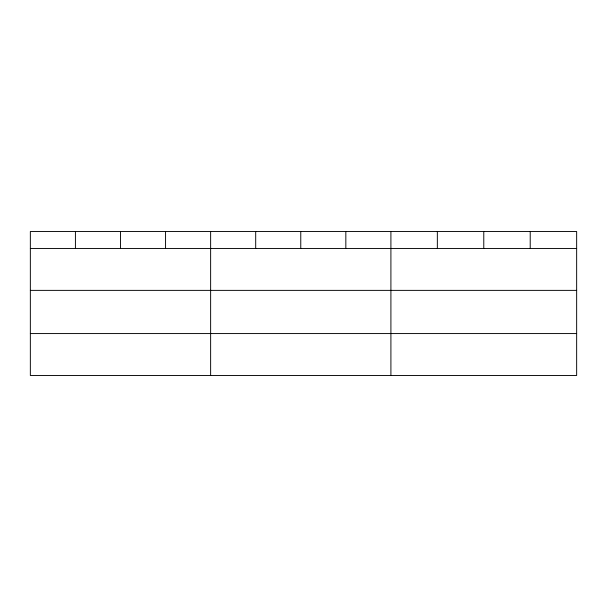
<?xml version="1.0" encoding="UTF-8"?>
<svg xmlns="http://www.w3.org/2000/svg" width="607" height="607" viewBox="0 0 607 607"><rect width="100%" height="100%" fill="white"/><g stroke="black" fill="none" stroke-linecap="round" stroke-linejoin="round"><path stroke-width="0.91" d="M576.65 290.374L576.65 231.51L30.35 231.51L30.35 375.49L576.65 375.49L576.65 290.374L30.35 290.374M30.35 248.453L576.65 248.453M30.35 333.569L576.65 333.569M530.215 231.51L530.215 248.453M483.779 231.51L483.779 248.453M437.344 231.51L437.344 248.453M390.908 231.51L390.908 375.49M345.838 231.51L345.838 248.453M300.769 231.51L300.769 248.453M255.699 231.51L255.699 248.453M210.629 231.51L210.629 375.49M165.559 231.51L165.559 248.453M120.49 231.51L120.49 248.453M75.42 231.51L75.42 248.453"/></g></svg>
